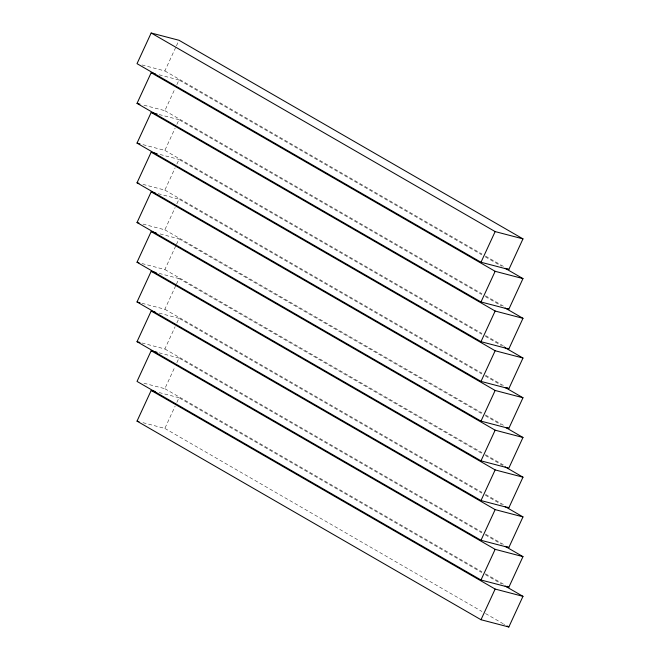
<?xml version="1.0" encoding="UTF-8"?>
<svg xmlns="http://www.w3.org/2000/svg" width="660" height="660" viewBox="0 0 660 660"><rect width="100%" height="100%" fill="white"/><g stroke="black" fill="none" stroke-linecap="round" stroke-linejoin="round"><path stroke-width="0.49" stroke-dasharray="3.3 2.47" d="M141.991 64.96L164.851 70.942L176.005 46.786M176.435 45.853L178.15 42.141M143.979 105.204L164.851 110.665L175.148 88.357M176.863 84.645L179.008 80L481.767 254.801M142.989 144.664L164.851 150.381L175.148 128.081M176.863 124.361L179.008 119.716L481.767 294.517M142.989 184.379L164.851 190.096L175.148 167.797M176.863 164.084L179.008 159.431L481.767 334.232M142.989 224.095L164.851 229.82L175.148 207.52M176.863 203.8L179.008 199.155L481.767 373.956M141.991 263.554L164.851 269.536L176.005 245.38M176.435 244.447L179.008 238.87L481.767 413.671M141.991 303.278L164.851 309.251L176.005 285.095M176.435 284.163L179.008 278.594L481.767 453.387M141.991 342.994L164.851 348.975L175.148 326.675M176.863 322.954L179.008 318.31L481.767 493.111M143.979 383.229L164.851 388.69L175.148 366.391M176.863 362.67L179.008 358.025L481.767 532.826M142.989 422.689L164.851 428.414L175.148 406.106M176.863 402.394L179.008 397.749L481.767 572.55M159.126 74.794L179.008 80M159.126 114.518L179.008 119.716M160.124 154.498L179.008 159.431M158.136 193.694L179.008 199.155M160.124 233.929L179.008 238.87M159.126 273.388L179.008 278.594M159.126 313.112L179.008 318.31M159.126 352.828L179.008 358.025M159.126 392.543L179.008 397.749M164.851 70.942L481.948 254.017M485.537 256.088L505.238 267.465M485.356 256.864L501.476 266.178M164.851 110.665L481.948 293.733M485.537 295.804L504.644 306.842M485.356 296.587L501.476 305.893M164.851 150.381L481.948 333.457M485.537 335.527L502.854 345.526M503.448 345.865L504.644 346.558M485.356 336.303L501.476 345.609M164.851 190.096L481.948 373.172M485.537 375.243L503.448 385.588M485.356 376.027L501.476 385.333M164.851 229.82L481.948 412.896M485.537 414.959L503.448 425.304M485.356 415.742L500.882 424.702M164.851 269.536L481.948 452.611M485.537 454.682L505.238 466.059M485.356 455.458L502.672 465.457M164.851 309.251L481.948 492.327M485.537 494.398L505.238 505.774M485.356 495.181L501.476 504.487M164.851 348.975L481.948 532.051M485.537 534.113L505.238 545.498M485.356 534.897L501.476 544.203M164.851 388.69L481.948 571.766M485.537 573.837L504.644 584.867M485.356 574.612L501.476 583.927M164.851 428.414L481.948 611.482M485.537 613.553L502.854 623.552M503.448 623.898L504.644 624.583"/><path stroke-width="0.99" d="M151.173 33L137.024 63.665L480.991 262.251L508.827 269.536L522.976 238.87L179.008 40.276L151.173 33L495.148 231.586L522.976 238.87M505.057 268.249L522.976 278.586L508.827 309.251L480.991 301.975L137.024 103.381L151.173 72.715L155.149 73.755M505.057 307.964L522.976 318.31L508.827 348.967L480.991 341.69L137.024 143.105L151.173 112.439L157.138 113.998M505.057 347.68L522.976 358.025L508.827 388.69L480.991 381.406L137.024 182.82L151.173 152.155L157.138 153.714M505.057 387.403L522.976 397.741L508.827 428.406L480.991 421.129L137.024 222.535L151.173 191.87L155.149 192.918M505.659 427.465L522.976 437.464L508.827 468.13L480.991 460.845L137.024 262.259L151.173 231.594L156.148 232.889M505.057 466.834L522.976 477.18L508.827 507.845L480.991 500.569L137.024 301.975L151.173 271.31L156.148 272.613M505.057 506.558L522.976 516.895L508.827 547.561L480.991 540.284L137.024 341.69L151.173 311.033L155.149 312.073M157.138 352.308L151.173 350.749L137.024 381.414L480.991 580L508.827 587.284L522.976 556.619L505.057 546.274M505.057 585.989L522.976 596.335L508.827 627L480.991 619.723L137.024 421.129L151.173 390.464L155.149 391.504M480.991 262.251L495.148 231.586M480.991 301.975L495.148 271.31L522.976 278.586M480.991 341.69L495.148 311.025L522.976 318.31M480.991 381.406L495.148 350.749L522.976 358.025M480.991 421.129L495.148 390.464L522.976 397.741M480.991 460.845L495.148 430.18L522.976 437.464M480.991 500.569L495.148 469.904L522.976 477.18M480.991 540.284L495.148 509.619L522.976 516.895M480.991 580L495.148 549.334L522.976 556.619M480.991 619.723L495.148 589.058L522.976 596.335M137.024 103.381L140.002 104.165M137.024 143.105L140.002 143.88M137.024 182.82L139.012 183.34M137.024 222.535L139.012 223.055M137.024 262.259L139.012 262.779M137.024 301.975L140.002 302.759M137.024 341.69L140.002 342.474M137.024 421.129L139.012 421.649M507.631 268.843L508.827 269.536M151.173 72.715L495.148 271.31M507.631 308.566L508.827 309.251M151.173 112.439L495.148 311.025M507.631 348.282L508.827 348.967M151.173 152.155L495.148 350.749M507.029 387.651L508.827 388.69M151.173 191.87L495.148 390.464M507.029 427.375L508.827 428.406M151.173 231.594L495.148 430.18M151.173 271.31L495.148 469.904M507.631 507.152L508.827 507.845M151.173 311.033L495.148 509.619M507.631 546.876L508.827 547.561M151.173 350.749L495.148 549.334M507.029 586.245L508.827 587.284M151.173 390.464L495.148 589.058M507.029 625.969L508.827 627"/></g></svg>
